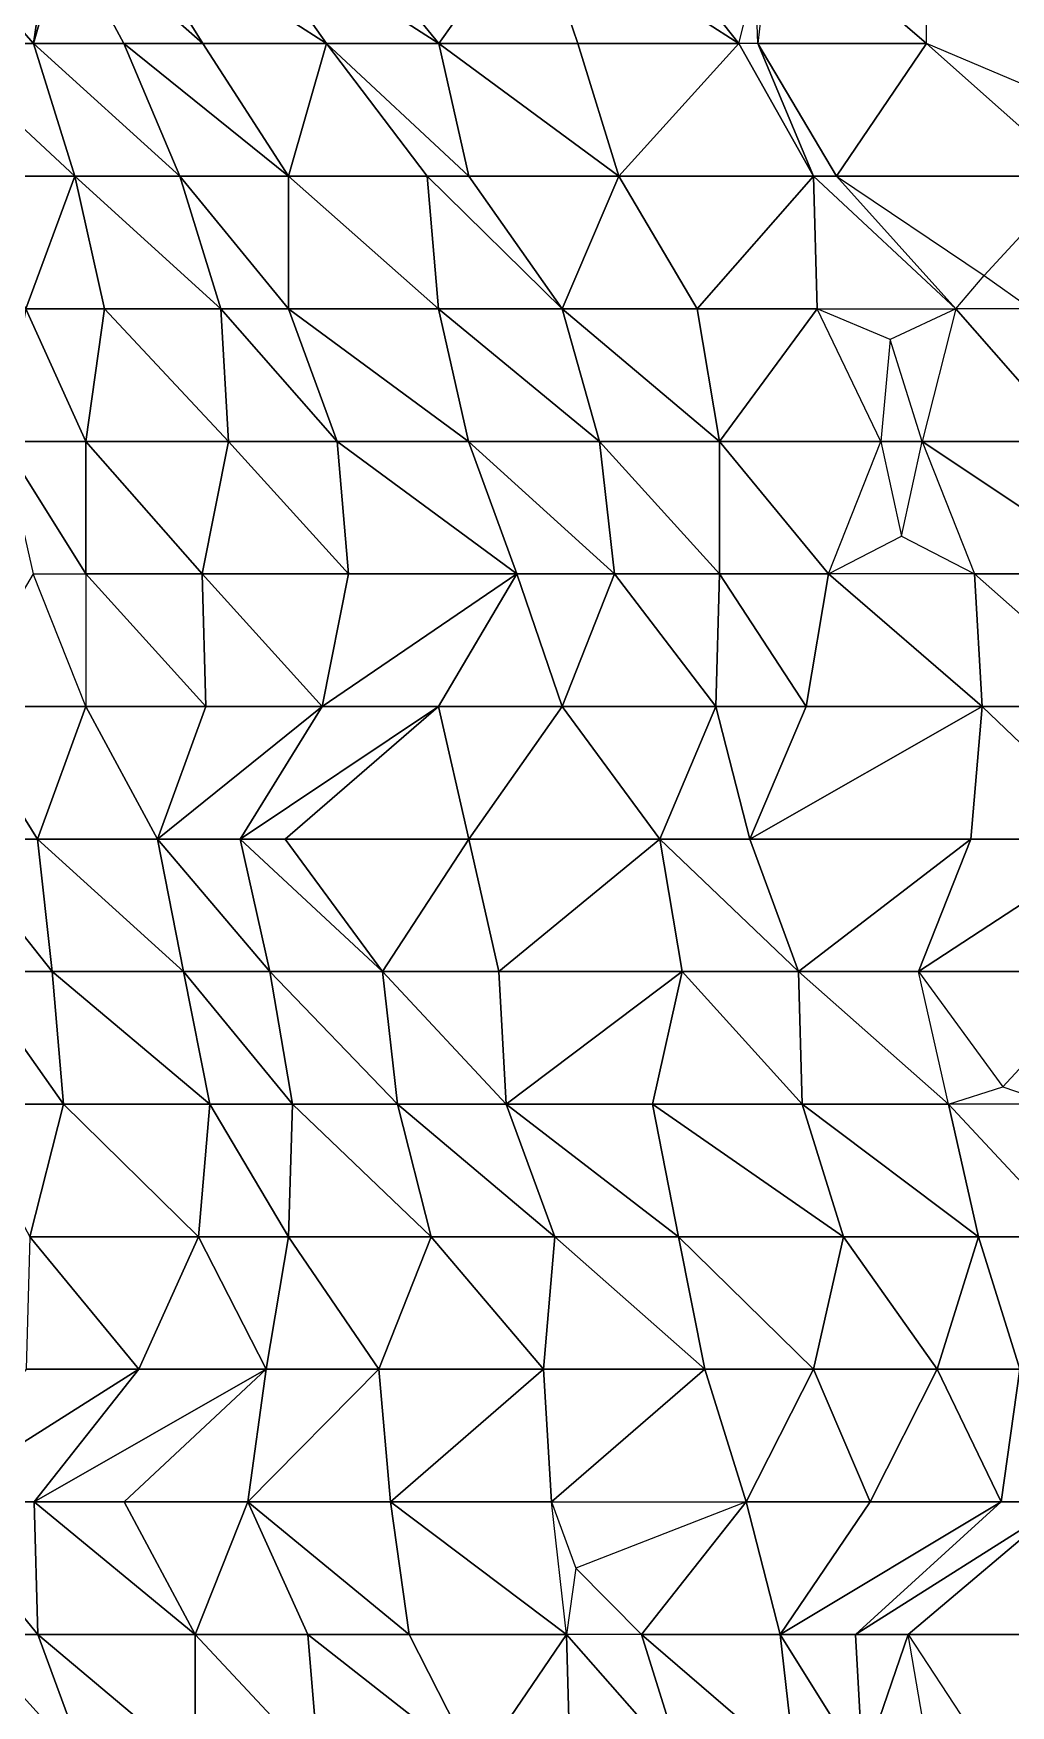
# Model space of a CAD drawing. Header units: metres. Extents: x -317 to 276, y -240 to 234.
# Drawn here: x -12.8 to 31.4, y 32.8 to 108.5 of the extents above; entities that cross this region are included whole.
import ezdxf

# ---------------------------------------------------------------- set-up
doc = ezdxf.new("R2010")
doc.units = ezdxf.units.M

msp = doc.modelspace()

# ---------------------------------------------------------------- linework, layer by layer
for points in [[(-18.065521, 114, -538.8136), (-12.800018, 108, -541.6902), (-11.107941, 114, -538.59283), (-11.107841, 114.0001, -538.5927)], [(-18.065521, 114, -538.8136), (-17.388702, 108, -537.5747), (-12.800018, 108, -541.6902), (-12.799918, 108.0001, -541.69006)], [(-12.800018, 108, -541.6902), (-8.718994, 108, -546.73486), (-11.93396, 114, -552.6199), (-11.93386, 114.0001, -552.61975)], [(-12.800018, 108, -541.6902), (-11.93396, 114, -552.6199), (-11.107941, 114, -538.59283), (-11.107841, 114.0001, -538.5927)], [(-5.145569, 108, -552.7088), (-8.868164, 114, -559.52295), (-11.93396, 114, -552.6199), (-11.93386, 114.0001, -552.61975)], [(-5.145569, 108, -552.7088), (-11.93396, 114, -552.6199), (-8.718994, 108, -546.73486), (-8.718894, 108.0001, -546.73474)], [(0.458344, 108, -554.9659), (-3.771881, 114, -562.7092), (-8.868164, 114, -559.52295), (-8.868064, 114.0001, -559.5228)], [(0.458344, 108, -554.9659), (-8.868164, 114, -559.52295), (-5.145569, 108, -552.7088), (-5.145469, 108.0001, -552.7087)], [(5.554596, 108, -558.15216), (0.647552, 114, -567.13446), (-3.771881, 114, -562.7092), (-3.771781, 114.0001, -562.7091)], [(5.554596, 108, -558.15216), (-3.771881, 114, -562.7092), (0.458344, 108, -554.9659), (0.458444, 108.0001, -554.96576)], [(9.804871, 114, -562.88715), (0.647552, 114, -567.13446), (5.554596, 108, -558.15216), (5.554696, 108.0001, -558.15204)], [(9.804871, 114, -562.88715), (5.554596, 108, -558.15216), (11.835358, 108, -559.1703), (11.835458, 108.0001, -559.17017)], [(19.131378, 108, -558.3301), (14.393524, 114, -567.0026), (9.804871, 114, -562.88715), (9.804971, 114.0001, -562.887)], [(19.131378, 108, -558.3301), (9.804871, 114, -562.88715), (11.835358, 108, -559.1703), (11.835458, 108.0001, -559.17017)], [(19.131378, 108, -558.3301), (19.88916, 111, -567.8935), (14.393524, 114, -567.0026), (14.393624, 114.0001, -567.0025)], [(20.674255, 114, -568.02075), (19.997406, 108, -569.2597), (19.88916, 111, -567.8935), (19.88926, 111.0001, -567.8934)], [(20.674255, 114, -568.02075), (19.997406, 108, -569.2597), (27.631836, 108, -567.7999), (27.631935, 108.0001, -567.7998)], [(20.674255, 114, -568.02075), (27.631836, 108, -567.7999), (27.631836, 114, -567.7999), (27.631935, 114.0001, -567.7998)], [(35.604706, 108, -565.72076), (32.0513, 114, -572.2252), (27.631836, 114, -567.7999), (27.631935, 114.0001, -567.7998)], [(-17.388702, 108, -537.5747), (-10.938721, 102, -538.2831), (-12.800018, 108, -541.6902), (-12.799918, 108.0001, -541.69006)], [(-17.388702, 108, -537.5747), (-16.711853, 102, -536.33575), (-10.938721, 102, -538.2831), (-10.938621, 102.0001, -538.28296)], [(-12.800018, 108, -541.6902), (-6.180847, 102, -542.08887), (-8.718994, 108, -546.73486), (-8.718894, 108.0001, -546.73474)], [(-12.800018, 108, -541.6902), (-10.938721, 102, -538.2831), (-6.180847, 102, -542.08887), (-6.180747, 102.0001, -542.08875)], [(-1.253754, 102, -545.58484), (-5.145569, 108, -552.7088), (-8.718994, 108, -546.73486), (-8.718894, 108.0001, -546.73474)], [(-1.253754, 102, -545.58484), (-8.718994, 108, -546.73486), (-6.180847, 102, -542.08887), (-6.180747, 102.0001, -542.08875)], [(0.458344, 108, -554.9659), (-5.145569, 108, -552.7088), (-1.253754, 102, -545.58484), (-1.253654, 102.0001, -545.5847)], [(0.458344, 108, -554.9659), (-1.253754, 102, -545.58484), (5.026978, 102, -546.603), (5.027078, 102.0001, -546.6029)], [(6.908295, 102, -555.6743), (5.554596, 108, -558.15216), (0.458344, 108, -554.9659), (0.458444, 108.0001, -554.96576)], [(6.908295, 102, -555.6743), (0.458344, 108, -554.9659), (5.026978, 102, -546.603), (5.027078, 102.0001, -546.6029)], [(5.554596, 108, -558.15216), (13.696655, 102, -555.76324), (11.835358, 108, -559.1703), (11.835458, 108.0001, -559.17017)], [(5.554596, 108, -558.15216), (6.908295, 102, -555.6743), (13.696655, 102, -555.76324), (13.696755, 102.0001, -555.7631)], [(13.696655, 102, -555.76324), (19.131378, 108, -558.3301), (11.835358, 108, -559.1703), (11.835458, 108.0001, -559.17017)], [(13.696655, 102, -555.76324), (22.515564, 102, -552.1354), (19.131378, 108, -558.3301), (19.131477, 108.0001, -558.32996)], [(22.515564, 102, -552.1354), (19.997406, 108, -569.2597), (19.131378, 108, -558.3301), (19.131477, 108.0001, -558.32996)], [(22.515564, 102, -552.1354), (23.550812, 102, -562.75525), (19.997406, 108, -569.2597), (19.997505, 108.0001, -569.2596)], [(27.631836, 108, -567.7999), (19.997406, 108, -569.2597), (23.550812, 102, -562.75525), (23.55091, 102.0001, -562.7551)], [(27.631836, 108, -567.7999), (23.550812, 102, -562.75525), (34.400208, 102, -555.4105), (34.400307, 102.0001, -555.4104)], [(34.400208, 102, -555.4105), (34.71881, 105, -565.9518), (27.631836, 108, -567.7999), (27.631935, 108.0001, -567.7998)], [(-10.938721, 102, -538.2831), (-16.711853, 102, -536.33575), (-13.158478, 96, -529.8313), (-13.158378, 96.0001, -529.8312)], [(-10.938721, 102, -538.2831), (-13.158478, 96, -529.8313), (-9.585052, 96, -535.80524), (-9.584952, 96.0001, -535.8051)], [(-10.938721, 102, -538.2831), (-4.31955, 96, -538.68176), (-6.180847, 102, -542.08887), (-6.180747, 102.0001, -542.08875)], [(-10.938721, 102, -538.2831), (-9.585052, 96, -535.80524), (-4.31955, 96, -538.68176), (-4.319449, 96.0001, -538.68164)], [(-6.180847, 102, -542.08887), (-1.253754, 96, -545.58484), (-1.253754, 102, -545.58484), (-1.253654, 102.0001, -545.5847)], [(-6.180847, 102, -542.08887), (-4.31955, 96, -538.68176), (-1.253754, 96, -545.58484), (-1.253654, 96.0001, -545.5847)], [(-1.253754, 102, -545.58484), (5.534607, 96, -545.6738), (5.026978, 102, -546.603), (5.027078, 102.0001, -546.6029)], [(-1.253754, 102, -545.58484), (-1.253754, 96, -545.58484), (5.534607, 96, -545.6738), (5.534707, 96.0001, -545.6737)], [(11.138489, 96, -547.9309), (6.908295, 102, -555.6743), (5.026978, 102, -546.603), (5.027078, 102.0001, -546.6029)], [(11.138489, 96, -547.9309), (5.026978, 102, -546.603), (5.534607, 96, -545.6738), (5.534707, 96.0001, -545.6737)], [(13.696655, 102, -555.76324), (6.908295, 102, -555.6743), (11.138489, 96, -547.9309), (11.138589, 96.0001, -547.9308)], [(13.696655, 102, -555.76324), (11.138489, 96, -547.9309), (17.250061, 96, -549.2588), (17.25016, 96.0001, -549.25867)], [(17.250061, 96, -549.2588), (22.515564, 102, -552.1354), (13.696655, 102, -555.76324), (13.696755, 102.0001, -555.7631)], [(17.250061, 96, -549.2588), (22.684753, 96, -551.8256), (22.515564, 102, -552.1354), (22.515663, 102.0001, -552.13525)], [(28.965485, 96, -552.84375), (23.550812, 102, -562.75525), (22.515564, 102, -552.1354), (22.515663, 102.0001, -552.13525)], [(28.965485, 96, -552.84375), (22.515564, 102, -552.1354), (22.684753, 96, -551.8256), (22.684853, 96.0001, -551.8255)], [(23.550812, 102, -562.75525), (30.244568, 97.5, -556.7599), (34.400208, 102, -555.4105), (34.400307, 102.0001, -555.4104)], [(30.244568, 97.5, -556.7599), (32.36969, 96, -559.1274), (28.965485, 96, -552.84375), (28.965584, 96.0001, -552.8436)], [(-13.158478, 96, -529.8313), (-14.173737, 90, -531.6897), (-10.431091, 90, -537.3539), (-10.430991, 90.0001, -537.35376)], [(-13.158478, 96, -529.8313), (-10.431091, 90, -537.3539), (-9.585052, 96, -535.80524), (-9.584952, 96.0001, -535.8051)], [(-9.585052, 96, -535.80524), (-10.431091, 90, -537.3539), (-3.98114, 90, -538.0623), (-3.98104, 90.0001, -538.0622)], [(-9.585052, 96, -535.80524), (-3.98114, 90, -538.0623), (-4.31955, 96, -538.68176), (-4.319449, 96.0001, -538.68164)], [(-4.31955, 96, -538.68176), (0.945953, 90, -541.55835), (-1.253754, 96, -545.58484), (-1.253654, 96.0001, -545.5847)], [(-4.31955, 96, -538.68176), (-3.98114, 90, -538.0623), (0.945953, 90, -541.55835), (0.946053, 90.0001, -541.5582)], [(-1.253754, 96, -545.58484), (6.888275, 90, -543.1959), (5.534607, 96, -545.6738), (5.534707, 96.0001, -545.6737)], [(-1.253754, 96, -545.58484), (0.945953, 90, -541.55835), (6.888275, 90, -543.1959), (6.888375, 90.0001, -543.1958)], [(5.534607, 96, -545.6738), (12.830597, 90, -544.83356), (11.138489, 96, -547.9309), (11.138589, 96.0001, -547.9308)], [(5.534607, 96, -545.6738), (6.888275, 90, -543.1959), (12.830597, 90, -544.83356), (12.830697, 90.0001, -544.83344)], [(11.138489, 96, -547.9309), (18.26532, 90, -547.4004), (17.250061, 96, -549.2588), (17.25016, 96.0001, -549.25867)], [(11.138489, 96, -547.9309), (12.830597, 90, -544.83356), (18.26532, 90, -547.4004), (18.265419, 90.0001, -547.40027)], [(22.684753, 96, -551.8256), (17.250061, 96, -549.2588), (18.26532, 90, -547.4004), (18.265419, 90.0001, -547.40027)], [(22.684753, 96, -551.8256), (18.26532, 90, -547.4004), (25.56131, 90, -546.5601), (25.561409, 90.0001, -546.56)], [(28.965485, 96, -552.84375), (25.981323, 94.61539, -552.04877), (22.684753, 96, -551.8256), (22.684853, 96.0001, -551.8255)], [(28.965485, 96, -552.84375), (27.442627, 90, -555.63135), (34.230988, 90, -555.7203), (34.231087, 90.0001, -555.72015)], [(28.965485, 96, -552.84375), (34.230988, 90, -555.7203), (32.36969, 96, -559.1274), (32.36979, 96.0001, -559.12726)], [(25.981323, 94.61539, -552.04877), (25.56131, 90, -546.5601), (27.442627, 90, -555.63135), (27.442726, 90.0001, -555.6312)], [(-14.173737, 90, -531.6897), (-10.431091, 84, -537.3539), (-10.431091, 90, -537.3539), (-10.430991, 90.0001, -537.35376)], [(-14.173737, 90, -531.6897), (-12.820038, 84, -529.21185), (-10.431091, 84, -537.3539), (-10.430991, 84.0001, -537.35376)], [(-10.431091, 90, -537.3539), (-5.165588, 84, -540.23047), (-3.98114, 90, -538.0623), (-3.98104, 90.0001, -538.0622)], [(-10.431091, 90, -537.3539), (-10.431091, 84, -537.3539), (-5.165588, 84, -540.23047), (-5.165488, 84.0001, -540.23035)], [(-3.98114, 90, -538.0623), (-5.165588, 84, -540.23047), (1.453583, 84, -540.62915), (1.453683, 84.0001, -540.629)], [(-3.98114, 90, -538.0623), (1.453583, 84, -540.62915), (0.945953, 90, -541.55835), (0.946053, 90.0001, -541.5582)], [(0.945953, 90, -541.55835), (9.088013, 84, -539.1694), (6.888275, 90, -543.1959), (6.888375, 90.0001, -543.1958)], [(0.945953, 90, -541.55835), (1.453583, 84, -540.62915), (9.088013, 84, -539.1694), (9.088113, 84.0001, -539.16925)], [(6.888275, 90, -543.1959), (13.507446, 84, -543.5946), (12.830597, 90, -544.83356), (12.830697, 90.0001, -544.83344)], [(6.888275, 90, -543.1959), (9.088013, 84, -539.1694), (13.507446, 84, -543.5946), (13.507546, 84.0001, -543.5945)], [(12.830597, 90, -544.83356), (18.26532, 84, -547.4004), (18.26532, 90, -547.4004), (18.265419, 90.0001, -547.40027)], [(12.830597, 90, -544.83356), (13.507446, 84, -543.5946), (18.26532, 84, -547.4004), (18.265419, 84.0001, -547.40027)], [(18.26532, 90, -547.4004), (23.192383, 84, -550.8964), (25.56131, 90, -546.5601), (25.561409, 90.0001, -546.56)], [(18.26532, 90, -547.4004), (18.26532, 84, -547.4004), (23.192383, 84, -550.8964), (23.192482, 84.0001, -550.8963)], [(25.56131, 90, -546.5601), (26.501984, 85.714264, -551.09576), (27.442627, 90, -555.63135), (27.442726, 90.0001, -555.6312)], [(27.442627, 90, -555.63135), (36.430725, 84, -551.6937), (34.230988, 90, -555.7203), (34.231087, 90.0001, -555.72015)], [(27.442627, 90, -555.63135), (29.811523, 84, -551.29504), (36.430725, 84, -551.6937), (36.430824, 84.0001, -551.6936)], [(26.501984, 85.714264, -551.09576), (29.811523, 84, -551.29504), (23.192383, 84, -550.8964), (23.192482, 84.0001, -550.8963)], [(-12.820038, 84, -529.21185), (-16.373444, 78, -535.7163), (-10.431091, 78, -537.3539), (-10.430991, 78.0001, -537.35376)], [(-10.431091, 84, -537.3539), (-4.996399, 78, -539.9207), (-5.165588, 84, -540.23047), (-5.165488, 84.0001, -540.23035)], [(-10.431091, 84, -537.3539), (-10.431091, 78, -537.3539), (-4.996399, 78, -539.9207), (-4.996299, 78.0001, -539.9206)], [(-5.165588, 84, -540.23047), (0.269104, 78, -542.79724), (1.453583, 84, -540.62915), (1.453683, 84.0001, -540.629)], [(-5.165588, 84, -540.23047), (-4.996399, 78, -539.9207), (0.269104, 78, -542.79724), (0.269204, 78.0001, -542.7971)], [(0.269104, 78, -542.79724), (5.534607, 78, -545.6738), (9.088013, 84, -539.1694), (9.088113, 84.0001, -539.16925)], [(0.269104, 78, -542.79724), (9.088013, 84, -539.1694), (1.453583, 84, -540.62915), (1.453683, 84.0001, -540.629)], [(9.088013, 84, -539.1694), (5.534607, 78, -545.6738), (11.138489, 78, -547.9309), (11.138589, 78.0001, -547.9308)], [(9.088013, 84, -539.1694), (11.138489, 78, -547.9309), (13.507446, 84, -543.5946), (13.507546, 84.0001, -543.5945)], [(13.507446, 84, -543.5946), (11.138489, 78, -547.9309), (18.0961, 78, -547.7101), (18.096199, 78.0001, -547.70996)], [(13.507446, 84, -543.5946), (18.0961, 78, -547.7101), (18.26532, 84, -547.4004), (18.265419, 84.0001, -547.40027)], [(18.26532, 84, -547.4004), (18.0961, 78, -547.7101), (22.177124, 78, -552.7548), (22.177223, 78.0001, -552.7547)], [(18.26532, 84, -547.4004), (22.177124, 78, -552.7548), (23.192383, 84, -550.8964), (23.192482, 84.0001, -550.8963)], [(23.192383, 84, -550.8964), (22.177124, 78, -552.7548), (30.149963, 78, -550.6756), (30.150063, 78.0001, -550.6755)], [(23.192383, 84, -550.8964), (30.149963, 78, -550.6756), (29.811523, 84, -551.29504), (29.811623, 84.0001, -551.2949)], [(29.811523, 84, -551.29504), (36.599915, 78, -551.38403), (36.430725, 84, -551.6937), (36.430824, 84.0001, -551.6936)], [(29.811523, 84, -551.29504), (30.149963, 78, -550.6756), (36.599915, 78, -551.38403), (36.600014, 78.0001, -551.3839)], [(-16.373444, 78, -535.7163), (-16.711853, 72, -536.33575), (-12.630829, 72, -541.3805), (-12.630729, 72.0001, -541.3804)], [(-16.373444, 78, -535.7163), (-12.630829, 72, -541.3805), (-10.431091, 78, -537.3539), (-10.430991, 78.0001, -537.35376)], [(-10.431091, 78, -537.3539), (-12.630829, 72, -541.3805), (-7.196106, 72, -543.94727), (-7.196006, 72.0001, -543.94714)], [(-10.431091, 78, -537.3539), (-7.196106, 72, -543.94727), (-4.996399, 78, -539.9207), (-4.996299, 78.0001, -539.9206)], [(-7.196106, 72, -543.94727), (-3.453491, 72, -549.61145), (0.269104, 78, -542.79724), (0.269204, 78.0001, -542.7971)], [(-7.196106, 72, -543.94727), (0.269104, 78, -542.79724), (-4.996399, 78, -539.9207), (-4.996299, 78.0001, -539.9206)], [(-3.453491, 72, -549.61145), (-1.402954, 72, -558.3729), (5.534607, 78, -545.6738), (5.534707, 78.0001, -545.6737)], [(-3.453491, 72, -549.61145), (5.534607, 78, -545.6738), (0.269104, 78, -542.79724), (0.269204, 78.0001, -542.7971)], [(5.534607, 78, -545.6738), (-1.402954, 72, -558.3729), (6.908295, 72, -555.6743), (6.908395, 72.0001, -555.6742)], [(5.534607, 78, -545.6738), (6.908295, 72, -555.6743), (11.138489, 78, -547.9309), (11.138589, 78.0001, -547.9308)], [(11.138489, 78, -547.9309), (6.908295, 72, -555.6743), (15.557953, 72, -552.35614), (15.558053, 72.0001, -552.356)], [(11.138489, 78, -547.9309), (15.557953, 72, -552.35614), (18.0961, 78, -547.7101), (18.096199, 78.0001, -547.70996)], [(18.0961, 78, -547.7101), (15.557953, 72, -552.35614), (19.639008, 72, -557.4009), (19.639107, 72.0001, -557.40076)], [(18.0961, 78, -547.7101), (19.639008, 72, -557.4009), (22.177124, 78, -552.7548), (22.177223, 78.0001, -552.7547)], [(19.639008, 72, -557.4009), (29.642334, 72, -551.6048), (30.149963, 78, -550.6756), (30.150063, 78.0001, -550.6755)], [(19.639008, 72, -557.4009), (30.149963, 78, -550.6756), (22.177124, 78, -552.7548), (22.177223, 78.0001, -552.7547)], [(30.149963, 78, -550.6756), (29.642334, 72, -551.6048), (36.430725, 72, -551.6937), (36.430824, 72.0001, -551.6936)], [(30.149963, 78, -550.6756), (36.430725, 72, -551.6937), (36.599915, 78, -551.38403), (36.600014, 78.0001, -551.3839)], [(-16.711853, 72, -536.33575), (-11.95398, 66, -540.14154), (-12.630829, 72, -541.3805), (-12.630729, 72.0001, -541.3804)], [(-16.711853, 72, -536.33575), (-15.696594, 66, -534.47736), (-11.95398, 66, -540.14154), (-11.953879, 66.0001, -540.1414)], [(-12.630829, 72, -541.3805), (-6.011658, 66, -541.7791), (-7.196106, 72, -543.94727), (-7.196006, 72.0001, -543.94714)], [(-12.630829, 72, -541.3805), (-11.95398, 66, -540.14154), (-6.011658, 66, -541.7791), (-6.011558, 66.0001, -541.779)], [(-7.196106, 72, -543.94727), (-2.099823, 66, -547.13354), (-3.453491, 72, -549.61145), (-3.453391, 72.0001, -549.6113)], [(-7.196106, 72, -543.94727), (-6.011658, 66, -541.7791), (-2.099823, 66, -547.13354), (-2.099723, 66.0001, -547.1334)], [(2.996491, 66, -550.3198), (-1.402954, 72, -558.3729), (-3.453491, 72, -549.61145), (-3.453391, 72.0001, -549.6113)], [(2.996491, 66, -550.3198), (-3.453491, 72, -549.61145), (-2.099823, 66, -547.13354), (-2.099723, 66.0001, -547.1334)], [(6.908295, 72, -555.6743), (-1.402954, 72, -558.3729), (2.996491, 66, -550.3198), (2.99659, 66.0001, -550.3197)], [(6.908295, 72, -555.6743), (2.996491, 66, -550.3198), (8.261963, 66, -553.1964), (8.262063, 66.0001, -553.1963)], [(8.261963, 66, -553.1964), (15.557953, 72, -552.35614), (6.908295, 72, -555.6743), (6.908395, 72.0001, -555.6742)], [(8.261963, 66, -553.1964), (16.573212, 66, -550.49774), (15.557953, 72, -552.35614), (15.558053, 72.0001, -552.356)], [(15.557953, 72, -552.35614), (21.838715, 66, -553.37427), (19.639008, 72, -557.4009), (19.639107, 72.0001, -557.40076)], [(15.557953, 72, -552.35614), (16.573212, 66, -550.49774), (21.838715, 66, -553.37427), (21.838814, 66.0001, -553.37415)], [(21.838715, 66, -553.37427), (29.642334, 72, -551.6048), (19.639008, 72, -557.4009), (19.639107, 72.0001, -557.40076)], [(21.838715, 66, -553.37427), (27.273407, 66, -555.9411), (29.642334, 72, -551.6048), (29.642433, 72.0001, -551.6047)], [(27.273407, 66, -555.9411), (35.923096, 66, -552.6229), (36.430725, 72, -551.6937), (36.430824, 72.0001, -551.6936)], [(27.273407, 66, -555.9411), (36.430725, 72, -551.6937), (29.642334, 72, -551.6048), (29.642433, 72.0001, -551.6047)], [(-15.696594, 66, -534.47736), (-16.204224, 60, -535.40656), (-11.44635, 60, -539.2123), (-11.44625, 60.0001, -539.21216)], [(-15.696594, 66, -534.47736), (-11.44635, 60, -539.2123), (-11.95398, 66, -540.14154), (-11.953879, 66.0001, -540.1414)], [(-11.95398, 66, -540.14154), (-4.827179, 60, -539.61096), (-6.011658, 66, -541.7791), (-6.011558, 66.0001, -541.779)], [(-11.95398, 66, -540.14154), (-11.44635, 60, -539.2123), (-4.827179, 60, -539.61096), (-4.827079, 60.0001, -539.61084)], [(-6.011658, 66, -541.7791), (-1.084564, 60, -545.27515), (-2.099823, 66, -547.13354), (-2.099723, 66.0001, -547.1334)], [(-6.011658, 66, -541.7791), (-4.827179, 60, -539.61096), (-1.084564, 60, -545.27515), (-1.084464, 60.0001, -545.275)], [(-2.099823, 66, -547.13354), (3.673309, 60, -549.08093), (2.996491, 66, -550.3198), (2.99659, 66.0001, -550.3197)], [(-2.099823, 66, -547.13354), (-1.084564, 60, -545.27515), (3.673309, 60, -549.08093), (3.673409, 60.0001, -549.0808)], [(2.996491, 66, -550.3198), (8.600372, 60, -552.5769), (8.261963, 66, -553.1964), (8.262063, 66.0001, -553.1963)], [(2.996491, 66, -550.3198), (3.673309, 60, -549.08093), (8.600372, 60, -552.5769), (8.600472, 60.0001, -552.5768)], [(8.600372, 60, -552.5769), (16.573212, 66, -550.49774), (8.261963, 66, -553.1964), (8.262063, 66.0001, -553.1963)], [(8.600372, 60, -552.5769), (15.219543, 60, -552.9756), (16.573212, 66, -550.49774), (16.57331, 66.0001, -550.4976)], [(16.573212, 66, -550.49774), (15.219543, 60, -552.9756), (22.007935, 60, -553.0646), (22.008034, 60.0001, -553.06445)], [(16.573212, 66, -550.49774), (22.007935, 60, -553.0646), (21.838715, 66, -553.37427), (21.838814, 66.0001, -553.37415)], [(21.838715, 66, -553.37427), (28.627075, 60, -553.4632), (27.273407, 66, -555.9411), (27.273506, 66.0001, -555.941)], [(21.838715, 66, -553.37427), (22.007935, 60, -553.0646), (28.627075, 60, -553.4632), (28.627174, 60.0001, -553.4631)], [(27.273407, 66, -555.9411), (31.083252, 60.782623, -555.2247), (35.923096, 66, -552.6229), (35.923195, 66.0001, -552.6228)], [(31.083252, 60.782623, -555.2247), (33.38495, 60, -557.269), (28.627075, 60, -553.4632), (28.627174, 60.0001, -553.4631)], [(-16.204224, 60, -535.40656), (-12.969238, 54, -541.99994), (-11.44635, 60, -539.2123), (-11.44625, 60.0001, -539.21216)], [(-11.44635, 60, -539.2123), (-12.969238, 54, -541.99994), (-5.334808, 54, -540.54016), (-5.334708, 54.0001, -540.54004)], [(-11.44635, 60, -539.2123), (-5.334808, 54, -540.54016), (-4.827179, 60, -539.61096), (-4.827079, 60.0001, -539.61084)], [(-4.827179, 60, -539.61096), (-5.334808, 54, -540.54016), (-1.253754, 54, -545.58484), (-1.253654, 54.0001, -545.5847)], [(-4.827179, 60, -539.61096), (-1.253754, 54, -545.58484), (-1.084564, 60, -545.27515), (-1.084464, 60.0001, -545.275)], [(-1.084564, 60, -545.27515), (-1.253754, 54, -545.58484), (5.196198, 54, -546.2933), (5.196298, 54.0001, -546.29315)], [(-1.084564, 60, -545.27515), (5.196198, 54, -546.2933), (3.673309, 60, -549.08093), (3.673409, 60.0001, -549.0808)], [(3.673309, 60, -549.08093), (10.800079, 54, -548.5504), (8.600372, 60, -552.5769), (8.600472, 60.0001, -552.5768)], [(3.673309, 60, -549.08093), (5.196198, 54, -546.2933), (10.800079, 54, -548.5504), (10.80018, 54.0001, -548.5503)], [(8.600372, 60, -552.5769), (16.403992, 54, -550.8075), (15.219543, 60, -552.9756), (15.219644, 60.0001, -552.97546)], [(8.600372, 60, -552.5769), (10.800079, 54, -548.5504), (16.403992, 54, -550.8075), (16.40409, 54.0001, -550.8074)], [(15.219543, 60, -552.9756), (23.869232, 54, -549.6575), (22.007935, 60, -553.0646), (22.008034, 60.0001, -553.06445)], [(15.219543, 60, -552.9756), (16.403992, 54, -550.8075), (23.869232, 54, -549.6575), (23.869331, 54.0001, -549.65735)], [(22.007935, 60, -553.0646), (29.980743, 54, -550.98535), (28.627075, 60, -553.4632), (28.627174, 60.0001, -553.4631)], [(22.007935, 60, -553.0646), (23.869232, 54, -549.6575), (29.980743, 54, -550.98535), (29.980843, 54.0001, -550.9852)], [(28.627075, 60, -553.4632), (34.230988, 54, -555.7203), (33.38495, 60, -557.269), (33.385048, 60.0001, -557.26886)], [(28.627075, 60, -553.4632), (29.980743, 54, -550.98535), (34.230988, 54, -555.7203), (34.231087, 54.0001, -555.72015)], [(-12.969238, 54, -541.99994), (-13.138458, 48, -542.3097), (-8.042145, 48, -545.496), (-8.042045, 48.0001, -545.49585)], [(-12.969238, 54, -541.99994), (-8.042145, 48, -545.496), (-5.334808, 54, -540.54016), (-5.334708, 54.0001, -540.54004)], [(-5.334808, 54, -540.54016), (-8.042145, 48, -545.496), (-2.269013, 48, -547.4433), (-2.268913, 48.0001, -547.4432)], [(-5.334808, 54, -540.54016), (-2.269013, 48, -547.4433), (-1.253754, 54, -545.58484), (-1.253654, 54.0001, -545.5847)], [(-1.253754, 54, -545.58484), (-2.269013, 48, -547.4433), (2.827271, 48, -550.6296), (2.82737, 48.0001, -550.62946)], [(-1.253754, 54, -545.58484), (2.827271, 48, -550.6296), (5.196198, 54, -546.2933), (5.196298, 54.0001, -546.29315)], [(5.196198, 54, -546.2933), (2.827271, 48, -550.6296), (10.29245, 48, -549.4796), (10.29255, 48.0001, -549.4795)], [(5.196198, 54, -546.2933), (10.29245, 48, -549.4796), (10.800079, 54, -548.5504), (10.80018, 54.0001, -548.5503)], [(10.800079, 54, -548.5504), (10.29245, 48, -549.4796), (17.58847, 48, -548.6393), (17.58857, 48.0001, -548.63916)], [(10.800079, 54, -548.5504), (17.58847, 48, -548.6393), (16.403992, 54, -550.8075), (16.40409, 54.0001, -550.8074)], [(16.403992, 54, -550.8075), (22.515564, 48, -552.1354), (23.869232, 54, -549.6575), (23.869331, 54.0001, -549.65735)], [(16.403992, 54, -550.8075), (17.58847, 48, -548.6393), (22.515564, 48, -552.1354), (22.515663, 48.0001, -552.13525)], [(23.869232, 54, -549.6575), (22.515564, 48, -552.1354), (28.119446, 48, -554.3924), (28.119545, 48.0001, -554.3923)], [(23.869232, 54, -549.6575), (28.119446, 48, -554.3924), (29.980743, 54, -550.98535), (29.980843, 54.0001, -550.9852)], [(29.980743, 54, -550.98535), (28.119446, 48, -554.3924), (31.86206, 48, -560.0566), (31.86216, 48.0001, -560.05646)], [(29.980743, 54, -550.98535), (31.86206, 48, -560.0566), (34.230988, 54, -555.7203), (34.231087, 54.0001, -555.72015)], [(-17.537872, 42, -550.3628), (-12.779999, 42, -554.1685), (-8.042145, 48, -545.496), (-8.042045, 48.0001, -545.49585)], [(-17.537872, 42, -550.3628), (-8.042145, 48, -545.496), (-13.138458, 48, -542.3097), (-13.138358, 48.0001, -542.3096)], [(-12.779999, 42, -554.1685), (-8.698975, 42, -559.2132), (-2.269013, 48, -547.4433), (-2.268913, 48.0001, -547.4432)], [(-12.779999, 42, -554.1685), (-2.269013, 48, -547.4433), (-8.042145, 48, -545.496), (-8.042045, 48.0001, -545.49585)], [(-2.269013, 48, -547.4433), (-8.698975, 42, -559.2132), (-3.095032, 42, -561.47034), (-3.094932, 42.0001, -561.4702)], [(-2.269013, 48, -547.4433), (-3.095032, 42, -561.47034), (2.827271, 48, -550.6296), (2.82737, 48.0001, -550.62946)], [(2.827271, 48, -550.6296), (-3.095032, 42, -561.47034), (3.354889, 42, -562.1787), (3.354989, 42.0001, -562.1786)], [(2.827271, 48, -550.6296), (3.354889, 42, -562.1787), (10.29245, 48, -549.4796), (10.29255, 48.0001, -549.4795)], [(10.29245, 48, -549.4796), (3.354889, 42, -562.1787), (10.650909, 42, -561.33844), (10.65101, 42.0001, -561.3383)], [(10.29245, 48, -549.4796), (10.650909, 42, -561.33844), (17.58847, 48, -548.6393), (17.58857, 48.0001, -548.63916)], [(17.58847, 48, -548.6393), (10.650909, 42, -561.33844), (19.469788, 42, -557.7106), (19.469887, 42.0001, -557.71045)], [(17.58847, 48, -548.6393), (19.469788, 42, -557.7106), (22.515564, 48, -552.1354), (22.515663, 48.0001, -552.13525)], [(22.515564, 48, -552.1354), (19.469788, 42, -557.7106), (25.0737, 42, -559.96765), (25.0738, 42.0001, -559.9675)], [(22.515564, 48, -552.1354), (25.0737, 42, -559.96765), (28.119446, 48, -554.3924), (28.119545, 48.0001, -554.3923)], [(28.119446, 48, -554.3924), (25.0737, 42, -559.96765), (31.016022, 42, -561.6052), (31.01612, 42.0001, -561.6051)], [(28.119446, 48, -554.3924), (31.016022, 42, -561.6052), (31.86206, 48, -560.0566), (31.86216, 48.0001, -560.05646)], [(31.86206, 48, -560.0566), (31.016022, 42, -561.6052), (33.912598, 42, -568.8181), (33.912697, 42.0001, -568.818)], [(-17.537872, 42, -550.3628), (-12.610809, 36, -553.85876), (-12.779999, 42, -554.1685), (-12.779899, 42.0001, -554.1684)], [(-17.537872, 42, -550.3628), (-15.845795, 36, -547.26544), (-12.610809, 36, -553.85876), (-12.610709, 36.0001, -553.85864)], [(-5.484009, 36, -553.32825), (-8.698975, 42, -559.2132), (-12.779999, 42, -554.1685), (-12.779899, 42.0001, -554.1684)], [(-5.484009, 36, -553.32825), (-12.779999, 42, -554.1685), (-12.610809, 36, -553.85876), (-12.610709, 36.0001, -553.85864)], [(-3.095032, 42, -561.47034), (-8.698975, 42, -559.2132), (-5.484009, 36, -553.32825), (-5.483909, 36.0001, -553.3281)], [(-3.095032, 42, -561.47034), (-5.484009, 36, -553.32825), (-0.387695, 36, -556.5145), (-0.387595, 36.0001, -556.5144)], [(-3.095032, 42, -561.47034), (4.200928, 36, -560.63), (3.354889, 42, -562.1787), (3.354989, 42.0001, -562.1786)], [(-3.095032, 42, -561.47034), (-0.387695, 36, -556.5145), (4.200928, 36, -560.63), (4.201028, 36.0001, -560.6299)], [(3.354889, 42, -562.1787), (11.327728, 36, -560.0995), (10.650909, 42, -561.33844), (10.65101, 42.0001, -561.3383)], [(3.354889, 42, -562.1787), (4.200928, 36, -560.63), (11.327728, 36, -560.0995), (11.327828, 36.0001, -560.09937)], [(11.327728, 36, -560.0995), (10.650909, 42, -561.33844), (11.753235, 39, -560.885), (11.753335, 39.0001, -560.8849)], [(19.469788, 42, -557.7106), (11.753235, 39, -560.885), (14.731934, 36, -566.3832), (14.732034, 36.0001, -566.38306)], [(19.469788, 42, -557.7106), (14.731934, 36, -566.3832), (21.012665, 36, -567.4013), (21.012764, 36.0001, -567.4012)], [(19.469788, 42, -557.7106), (21.012665, 36, -567.4013), (25.0737, 42, -559.96765), (25.0738, 42.0001, -559.9675)], [(21.012665, 36, -567.4013), (24.41687, 36, -573.68494), (31.016022, 42, -561.6052), (31.01612, 42.0001, -561.6051)], [(21.012665, 36, -567.4013), (31.016022, 42, -561.6052), (25.0737, 42, -559.96765), (25.0738, 42.0001, -559.9675)], [(24.41687, 36, -573.68494), (26.805817, 36, -581.82697), (33.912598, 42, -568.8181), (33.912697, 42.0001, -568.818)], [(24.41687, 36, -573.68494), (33.912598, 42, -568.8181), (31.016022, 42, -561.6052), (31.01612, 42.0001, -561.6051)], [(33.912598, 42, -568.8181), (26.805817, 36, -581.82697), (35.286285, 36, -578.8186), (35.286385, 36.0001, -578.8185)], [(-15.845795, 36, -547.26544), (-10.411072, 30, -549.8323), (-12.610809, 36, -553.85876), (-12.610709, 36.0001, -553.85864)], [(-15.845795, 36, -547.26544), (-14.153687, 30, -544.1681), (-10.411072, 30, -549.8323), (-10.410972, 30.0001, -549.83215)], [(-12.610809, 36, -553.85876), (-5.484009, 30, -553.32825), (-5.484009, 36, -553.32825), (-5.483909, 36.0001, -553.3281)], [(-12.610809, 36, -553.85876), (-10.411072, 30, -549.8323), (-5.484009, 30, -553.32825), (-5.483909, 30.0001, -553.3281)], [(-5.484009, 36, -553.32825), (0.119934, 30, -555.5853), (-0.387695, 36, -556.5145), (-0.387595, 36.0001, -556.5144)], [(-5.484009, 36, -553.32825), (-5.484009, 30, -553.32825), (0.119934, 30, -555.5853), (0.120034, 30.0001, -555.5852)], [(7.246704, 30, -555.0548), (4.200928, 36, -560.63), (-0.387695, 36, -556.5145), (-0.387595, 36.0001, -556.5144)], [(7.246704, 30, -555.0548), (-0.387695, 36, -556.5145), (0.119934, 30, -555.5853), (0.120034, 30.0001, -555.5852)], [(11.327728, 36, -560.0995), (4.200928, 36, -560.63), (7.246704, 30, -555.0548), (7.246804, 30.0001, -555.0547)], [(11.327728, 36, -560.0995), (7.246704, 30, -555.0548), (11.496948, 30, -559.7898), (11.497048, 30.0001, -559.7897)], [(11.327728, 36, -560.0995), (16.593231, 30, -562.9761), (14.731934, 36, -566.3832), (14.732034, 36.0001, -566.38306)], [(11.327728, 36, -560.0995), (11.496948, 30, -559.7898), (16.593231, 30, -562.9761), (16.59333, 30.0001, -562.97595)], [(14.731934, 36, -566.3832), (21.689514, 30, -566.16235), (21.012665, 36, -567.4013), (21.012764, 36.0001, -567.4012)], [(14.731934, 36, -566.3832), (16.593231, 30, -562.9761), (21.689514, 30, -566.16235), (21.689613, 30.0001, -566.16223)], [(21.012665, 36, -567.4013), (24.75528, 30, -573.0654), (24.41687, 36, -573.68494), (24.41697, 36.0001, -573.6848)], [(21.012665, 36, -567.4013), (21.689514, 30, -566.16235), (24.75528, 30, -573.0654), (24.755379, 30.0001, -573.0653)], [(24.75528, 30, -573.0654), (26.805817, 36, -581.82697), (24.41687, 36, -573.68494), (24.41697, 36.0001, -573.6848)], [(24.75528, 30, -573.0654), (27.821075, 30, -579.96857), (26.805817, 36, -581.82697), (26.805916, 36.0001, -581.82684)], [(26.805817, 36, -581.82697), (30.357147, 30.571442, -581.58386), (35.286285, 36, -578.8186), (35.286385, 36.0001, -578.8185)]]:
    msp.add_3dface(points)

doc.saveas('drawing.dxf')
